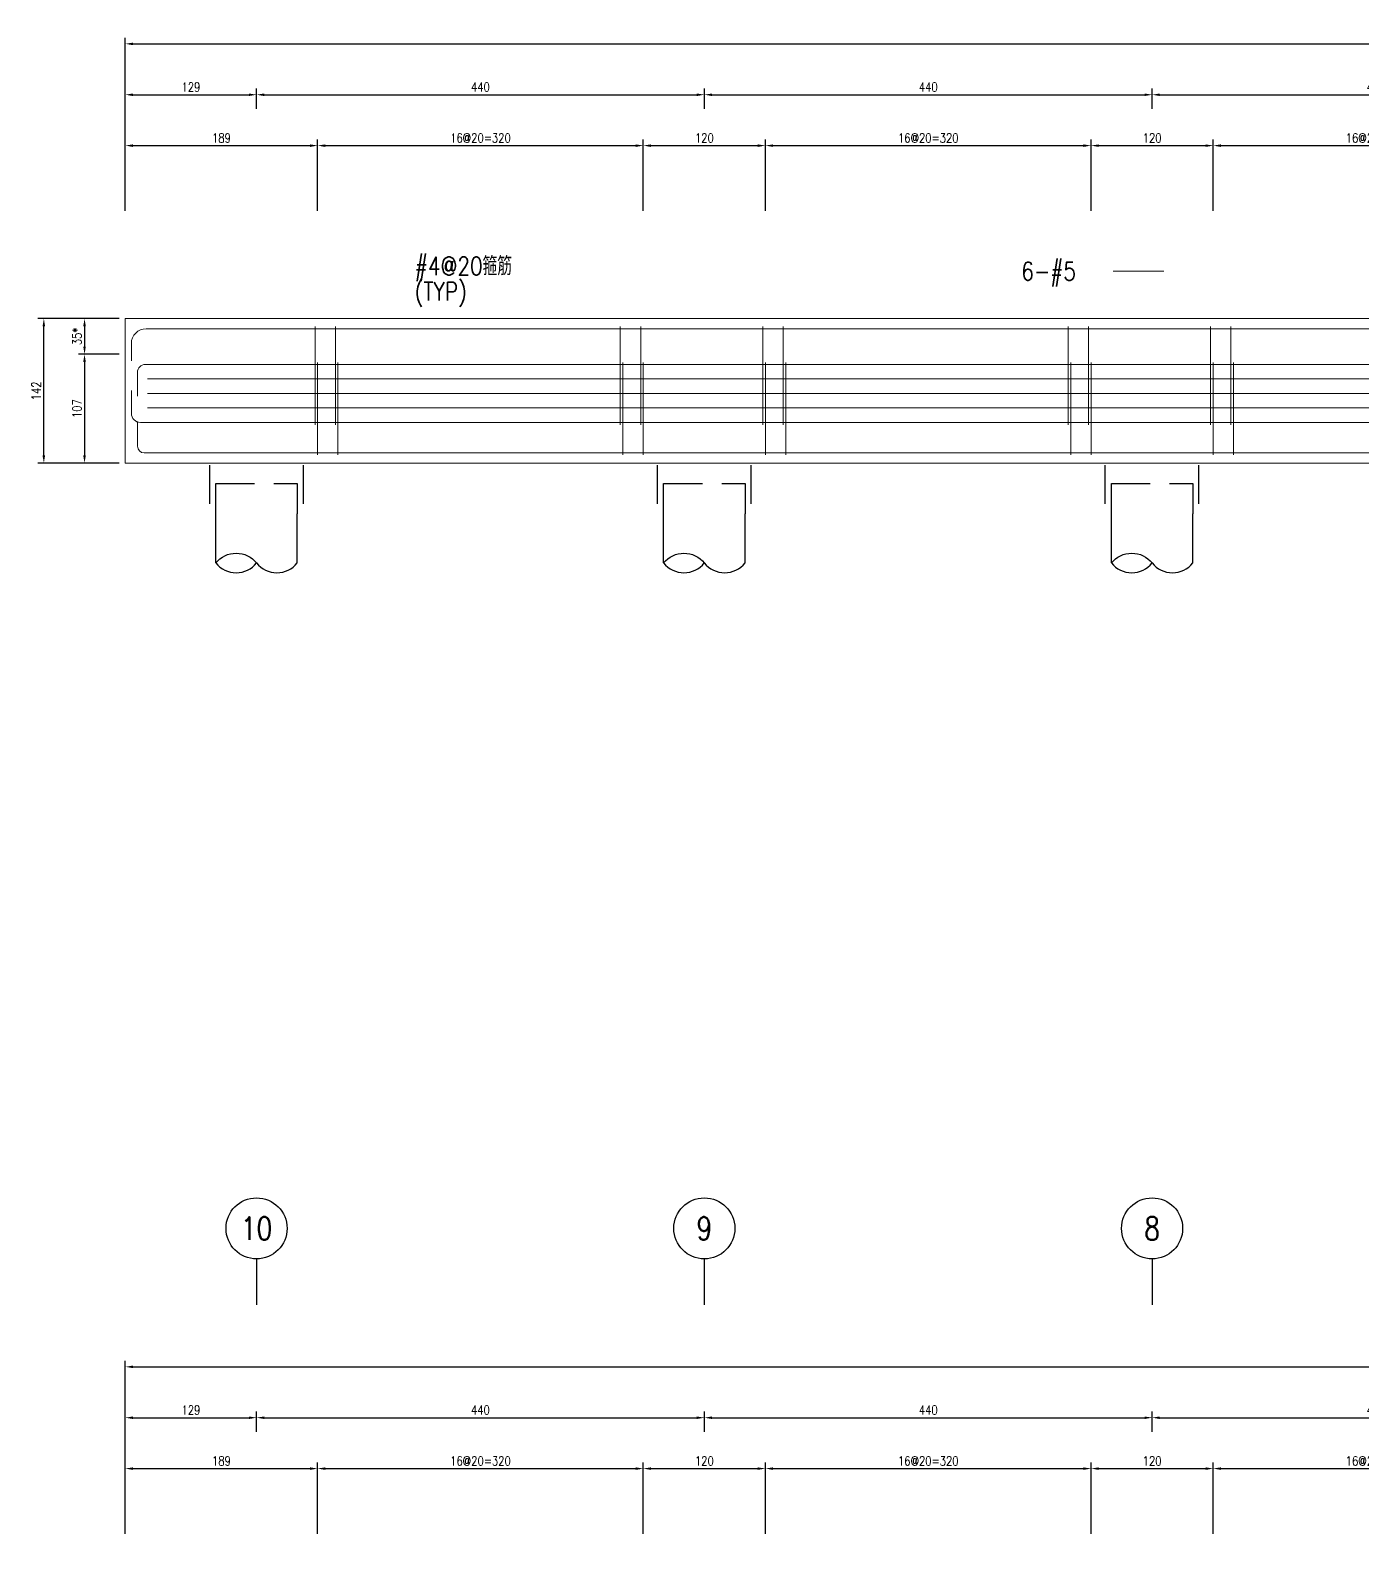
# Model space of a CAD drawing. Extents: x -4754 to 4976, y -19960 to 3841.
# Drawn here: x -359 to 951, y -14045 to -12561 of the extents above; entities that cross this region are included whole.
import ezdxf
from ezdxf.enums import TextEntityAlignment as Align

# ---------------------------------------------------------------- set-up
doc = ezdxf.new("R2010")
doc.units = 0
doc.header["$LTSCALE"] = 3
doc.linetypes.add('DASHED', pattern=[19.05, 12.7, -6.35])
doc.layers.get('0').update_dxf_attribs({"linetype": 'CONTINUOUS'})
doc.layers.add('HB_0', color=7, linetype='CONTINUOUS', transparency=0.5)
for name, color, linetype in [('HB_DIM', 1, 'CONTINUOUS'), ('HB_TXT_CTEXT', 2, 'CONTINUOUS'), ('鋼筋', 3, 'CONTINUOUS')]:
    doc.layers.add(name, color=color, linetype=linetype)
doc.styles.get("Standard").update_dxf_attribs({"font": 'ROMANS.shx', "width": 0.8, "bigfont": 'chineset.shx'})
doc.dimstyles.new('30', dxfattribs={"dimscale": 3, "dimtxt": 3, "dimasz": 2.5, "dimexe": 2, "dimexo": 2, "dimgap": 1, "dimtad": 1, "dimdsep": 46, "dimtxsty": 'Standard', "dimcen": 0, "dimclrd": 256, "dimclre": 256, "dimclrt": 2, "dimadec": 0, "dimazin": 0, "dimtfac": 1, "dimtix": 1, "dimtmove": 2, "dimatfit": 3, "dimfxl": 1, "dimtolj": 1, "dimtzin": 0, "dimarcsym": 0})

# ---------------------------------------------------------------- blocks, each defined once
blk = doc.blocks.new('pile_vertical')
at = {"color": 252, "linetype": 'DASHED'}
for p, q in [((-46, -40), (-46, 0)), ((46, -40), (46, 0))]:
    blk.add_line(p, q, dxfattribs=at)
at = {"linetype": 'Continuous'}
for p, q in [((-40, -98.1), (-40, -50)), ((40, -98.1), (40, -50))]:
    blk.add_line(p, q, dxfattribs=at)
at = {"color": 252, "linetype": 'DASHED'}
blk.add_lwpolyline([(-40, -50), (-40, -20), (40, -20), (40, -50)], dxfattribs=at)
at = {"linetype": 'Continuous'}
for points in [[(-40, -98.1, -0.48), (0, -98.1, 0.48), (40, -98.1, 0.48)], [(-40, -98.1, 0.48), (0, -98.1, 0.48)]]:
    blk.add_lwpolyline(points, format="xyb", dxfattribs=at)
blk = doc.blocks.new('*D317')
at = {"layer": 'HB_DIM', "linetype": 'Continuous', "lineweight": -2}
for p, q in [((-271.4, -12844.8), (-311.4, -12844.8)), ((-305.4, -12852.3), (-305.4, -12872.3)), ((-271.4, -12879.8), (-311.4, -12879.8))]:
    blk.add_line(p, q, dxfattribs=at)
at = {"layer": 'HB_DIM'}
for points in [[(-304.2, -12852.3), (-306.7, -12852.3), (-305.4, -12844.8)], [(-306.7, -12872.3), (-304.2, -12872.3), (-305.4, -12879.8)]]:
    blk.add_solid(points, dxfattribs=at)
at = {"layer": 'HB_DIM', "color": 2, "linetype": 'Continuous', "insert": (-312.9, -12862.3), "char_height": 9, "attachment_point": 5, "rotation": 90}
blk.add_mtext('\\A1;35*', dxfattribs=at)
blk = doc.blocks.new('*D318')
at = {"layer": 'HB_DIM', "linetype": 'Continuous', "lineweight": -2}
for p, q in [((-271.4, -12879.8), (-311.4, -12879.8)), ((-305.4, -12887.3), (-305.4, -12979.3)), ((-271.4, -12986.8), (-311.4, -12986.8))]:
    blk.add_line(p, q, dxfattribs=at)
at = {"layer": 'HB_DIM'}
for points in [[(-304.2, -12887.3), (-306.7, -12887.3), (-305.4, -12879.8)], [(-306.7, -12979.3), (-304.2, -12979.3), (-305.4, -12986.8)]]:
    blk.add_solid(points, dxfattribs=at)
at = {"layer": 'HB_DIM', "color": 2, "linetype": 'Continuous', "insert": (-312.9, -12933.3), "char_height": 9, "attachment_point": 5, "rotation": 90}
blk.add_mtext('\\A1;107', dxfattribs=at)
blk = doc.blocks.new('*D319')
at = {"layer": 'HB_DIM', "linetype": 'Continuous', "lineweight": -2}
for p, q in [((-265.4, -12738.8), (-265.4, -12668.8)), ((-257.9, -12674.8), (-83.9, -12674.8)), ((-76.4, -12738.8), (-76.4, -12668.8))]:
    blk.add_line(p, q, dxfattribs=at)
at = {"layer": 'HB_DIM'}
for points in [[(-257.9, -12673.6), (-257.9, -12676.1), (-265.4, -12674.8)], [(-83.9, -12676.1), (-83.9, -12673.6), (-76.4, -12674.8)]]:
    blk.add_solid(points, dxfattribs=at)
at = {"layer": 'HB_DIM', "color": 2, "linetype": 'Continuous', "insert": (-170.9, -12667.3), "char_height": 9, "attachment_point": 5, "rotation": 0}
blk.add_mtext('\\A1;189', dxfattribs=at)
blk = doc.blocks.new('*D320')
at = {"layer": 'HB_DIM', "linetype": 'Continuous', "lineweight": -2}
for p, q in [((-76.4, -12738.8), (-76.4, -12668.8)), ((-68.9, -12674.8), (236.1, -12674.8)), ((243.6, -12738.8), (243.6, -12668.8))]:
    blk.add_line(p, q, dxfattribs=at)
at = {"layer": 'HB_DIM'}
for points in [[(-68.9, -12673.6), (-68.9, -12676.1), (-76.4, -12674.8)], [(236.1, -12676.1), (236.1, -12673.6), (243.6, -12674.8)]]:
    blk.add_solid(points, dxfattribs=at)
at = {"layer": 'HB_DIM', "color": 2, "linetype": 'Continuous', "insert": (83.6, -12667.3), "char_height": 9, "attachment_point": 5, "rotation": 0}
blk.add_mtext('\\A1;16@20=320', dxfattribs=at)
blk = doc.blocks.new('*D321')
at = {"layer": 'HB_DIM', "linetype": 'Continuous', "lineweight": -2}
for p, q in [((243.6, -12738.8), (243.6, -12668.8)), ((251.1, -12674.8), (356.1, -12674.8)), ((363.6, -12738.8), (363.6, -12668.8))]:
    blk.add_line(p, q, dxfattribs=at)
at = {"layer": 'HB_DIM'}
for points in [[(251.1, -12673.6), (251.1, -12676.1), (243.6, -12674.8)], [(356.1, -12676.1), (356.1, -12673.6), (363.6, -12674.8)]]:
    blk.add_solid(points, dxfattribs=at)
at = {"layer": 'HB_DIM', "color": 2, "linetype": 'Continuous', "insert": (303.6, -12667.3), "char_height": 9, "attachment_point": 5, "rotation": 0}
blk.add_mtext('\\A1;120', dxfattribs=at)
blk = doc.blocks.new('*D322')
at = {"layer": 'HB_DIM', "linetype": 'Continuous', "lineweight": -2}
for p, q in [((363.6, -12738.8), (363.6, -12668.8)), ((371.1, -12674.8), (676.1, -12674.8)), ((683.6, -12738.8), (683.6, -12668.8))]:
    blk.add_line(p, q, dxfattribs=at)
at = {"layer": 'HB_DIM'}
for points in [[(371.1, -12673.6), (371.1, -12676.1), (363.6, -12674.8)], [(676.1, -12676.1), (676.1, -12673.6), (683.6, -12674.8)]]:
    blk.add_solid(points, dxfattribs=at)
at = {"layer": 'HB_DIM', "color": 2, "linetype": 'Continuous', "insert": (523.6, -12667.3), "char_height": 9, "attachment_point": 5, "rotation": 0}
blk.add_mtext('\\A1;16@20=320', dxfattribs=at)
blk = doc.blocks.new('*D323')
at = {"layer": 'HB_DIM', "linetype": 'Continuous', "lineweight": -2}
for p, q in [((683.6, -12738.8), (683.6, -12668.8)), ((691.1, -12674.8), (796.1, -12674.8)), ((803.6, -12738.8), (803.6, -12668.8))]:
    blk.add_line(p, q, dxfattribs=at)
at = {"layer": 'HB_DIM'}
for points in [[(691.1, -12673.6), (691.1, -12676.1), (683.6, -12674.8)], [(796.1, -12676.1), (796.1, -12673.6), (803.6, -12674.8)]]:
    blk.add_solid(points, dxfattribs=at)
at = {"layer": 'HB_DIM', "color": 2, "linetype": 'Continuous', "insert": (743.6, -12667.3), "char_height": 9, "attachment_point": 5, "rotation": 0}
blk.add_mtext('\\A1;120', dxfattribs=at)
blk = doc.blocks.new('*D324')
at = {"layer": 'HB_DIM', "linetype": 'Continuous', "lineweight": -2}
for p, q in [((803.6, -12738.8), (803.6, -12668.8)), ((811.1, -12674.8), (1116.1, -12674.8)), ((1123.6, -12738.8), (1123.6, -12668.8))]:
    blk.add_line(p, q, dxfattribs=at)
at = {"layer": 'HB_DIM'}
for points in [[(811.1, -12673.6), (811.1, -12676.1), (803.6, -12674.8)], [(1116.1, -12676.1), (1116.1, -12673.6), (1123.6, -12674.8)]]:
    blk.add_solid(points, dxfattribs=at)
at = {"layer": 'HB_DIM', "color": 2, "linetype": 'Continuous', "insert": (963.6, -12667.3), "char_height": 9, "attachment_point": 5, "rotation": 0}
blk.add_mtext('\\A1;16@20=320', dxfattribs=at)
blk = doc.blocks.new('*D338')
at = {"layer": 'HB_DIM', "linetype": 'Continuous', "lineweight": -2}
for p, q in [((-265.4, -12738.8), (-265.4, -12568.8)), ((-257.9, -12574.8), (3924.1, -12574.8)), ((3931.6, -12738.8), (3931.6, -12568.8))]:
    blk.add_line(p, q, dxfattribs=at)
at = {"layer": 'HB_DIM'}
for points in [[(-257.9, -12573.6), (-257.9, -12576.1), (-265.4, -12574.8)], [(3924.1, -12576.1), (3924.1, -12573.6), (3931.6, -12574.8)]]:
    blk.add_solid(points, dxfattribs=at)
at = {"layer": 'HB_DIM', "color": 2, "linetype": 'Continuous', "insert": (1833.1, -12567.3), "char_height": 9, "attachment_point": 5, "rotation": 0}
blk.add_mtext('\\A1;4197', dxfattribs=at)
blk = doc.blocks.new('*D339')
at = {"layer": 'HB_DIM', "linetype": 'Continuous', "lineweight": -2}
for p, q in [((-265.4, -12738.8), (-265.4, -12618.8)), ((-136.4, -12638.8), (-136.4, -12618.8)), ((-257.9, -12624.8), (-143.9, -12624.8))]:
    blk.add_line(p, q, dxfattribs=at)
at = {"layer": 'HB_DIM'}
for points in [[(-257.9, -12623.6), (-257.9, -12626.1), (-265.4, -12624.8)], [(-143.9, -12626.1), (-143.9, -12623.6), (-136.4, -12624.8)]]:
    blk.add_solid(points, dxfattribs=at)
at = {"layer": 'HB_DIM', "color": 2, "linetype": 'Continuous', "insert": (-200.9, -12617.3), "char_height": 9, "attachment_point": 5, "rotation": 0}
blk.add_mtext('\\A1;129', dxfattribs=at)
blk = doc.blocks.new('*D340')
at = {"layer": 'HB_DIM', "linetype": 'Continuous', "lineweight": -2}
for p, q in [((-136.4, -12638.8), (-136.4, -12618.8)), ((303.6, -12638.8), (303.6, -12618.8)), ((-128.9, -12624.8), (296.1, -12624.8))]:
    blk.add_line(p, q, dxfattribs=at)
at = {"layer": 'HB_DIM'}
for points in [[(-128.9, -12623.6), (-128.9, -12626.1), (-136.4, -12624.8)], [(296.1, -12626.1), (296.1, -12623.6), (303.6, -12624.8)]]:
    blk.add_solid(points, dxfattribs=at)
at = {"layer": 'HB_DIM', "color": 2, "linetype": 'Continuous', "insert": (83.6, -12617.3), "char_height": 9, "attachment_point": 5, "rotation": 0}
blk.add_mtext('\\A1;440', dxfattribs=at)
blk = doc.blocks.new('*D341')
at = {"layer": 'HB_DIM', "linetype": 'Continuous', "lineweight": -2}
for p, q in [((303.6, -12638.8), (303.6, -12618.8)), ((743.6, -12638.8), (743.6, -12618.8)), ((311.1, -12624.8), (736.1, -12624.8))]:
    blk.add_line(p, q, dxfattribs=at)
at = {"layer": 'HB_DIM'}
for points in [[(311.1, -12623.6), (311.1, -12626.1), (303.6, -12624.8)], [(736.1, -12626.1), (736.1, -12623.6), (743.6, -12624.8)]]:
    blk.add_solid(points, dxfattribs=at)
at = {"layer": 'HB_DIM', "color": 2, "linetype": 'Continuous', "insert": (523.6, -12617.3), "char_height": 9, "attachment_point": 5, "rotation": 0}
blk.add_mtext('\\A1;440', dxfattribs=at)
blk = doc.blocks.new('*D342')
at = {"layer": 'HB_DIM', "linetype": 'Continuous', "lineweight": -2}
for p, q in [((743.6, -12638.8), (743.6, -12618.8)), ((1183.6, -12638.8), (1183.6, -12618.8)), ((751.1, -12624.8), (1176.1, -12624.8))]:
    blk.add_line(p, q, dxfattribs=at)
at = {"layer": 'HB_DIM'}
for points in [[(751.1, -12623.6), (751.1, -12626.1), (743.6, -12624.8)], [(1176.1, -12626.1), (1176.1, -12623.6), (1183.6, -12624.8)]]:
    blk.add_solid(points, dxfattribs=at)
at = {"layer": 'HB_DIM', "color": 2, "linetype": 'Continuous', "insert": (963.6, -12617.3), "char_height": 9, "attachment_point": 5, "rotation": 0}
blk.add_mtext('\\A1;440', dxfattribs=at)
blk = doc.blocks.new('*D350')
at = {"layer": 'HB_DIM', "linetype": 'Continuous', "lineweight": -2}
for p, q in [((-281.4, -12844.8), (-351.4, -12844.8)), ((-345.4, -12979.3), (-345.4, -12852.3)), ((-281.4, -12986.8), (-351.4, -12986.8))]:
    blk.add_line(p, q, dxfattribs=at)
at = {"layer": 'HB_DIM'}
for points in [[(-344.2, -12852.3), (-346.7, -12852.3), (-345.4, -12844.8)], [(-346.7, -12979.3), (-344.2, -12979.3), (-345.4, -12986.8)]]:
    blk.add_solid(points, dxfattribs=at)
at = {"layer": 'HB_DIM', "color": 2, "linetype": 'Continuous', "insert": (-352.9, -12915.8), "char_height": 9, "attachment_point": 5, "rotation": 90}
blk.add_mtext('\\A1;142', dxfattribs=at)
blk = doc.blocks.new('line_guide')
at = {"color": 4, "linetype": 'Continuous'}
blk.add_line((0, 0), (0, -45), dxfattribs=at)
blk.add_circle((0, 30), 30, dxfattribs=at)
at = {"color": 4, "linetype": 'Continuous', "width": 0.8}
blk.add_attdef('A', text='', height=22.5, dxfattribs=at).set_placement((0, 30), align=Align.MIDDLE)
blk = doc.blocks.new('*D353')
at = {"layer": 'HB_DIM', "linetype": 'Continuous', "lineweight": -2}
for p, q in [((-265.4, -14038.8), (-265.4, -13968.8)), ((-76.4, -14038.8), (-76.4, -13968.8)), ((-257.9, -13974.8), (-83.9, -13974.8))]:
    blk.add_line(p, q, dxfattribs=at)
at = {"layer": 'HB_DIM'}
for points in [[(-257.9, -13973.6), (-257.9, -13976.1), (-265.4, -13974.8)], [(-83.9, -13976.1), (-83.9, -13973.6), (-76.4, -13974.8)]]:
    blk.add_solid(points, dxfattribs=at)
at = {"layer": 'HB_DIM', "color": 2, "linetype": 'Continuous', "insert": (-170.9, -13967.3), "char_height": 9, "attachment_point": 5, "rotation": 0}
blk.add_mtext('\\A1;189', dxfattribs=at)
blk = doc.blocks.new('*D354')
at = {"layer": 'HB_DIM', "linetype": 'Continuous', "lineweight": -2}
for p, q in [((-76.4, -14038.8), (-76.4, -13968.8)), ((243.6, -14038.8), (243.6, -13968.8)), ((-68.9, -13974.8), (236.1, -13974.8))]:
    blk.add_line(p, q, dxfattribs=at)
at = {"layer": 'HB_DIM'}
for points in [[(-68.9, -13973.6), (-68.9, -13976.1), (-76.4, -13974.8)], [(236.1, -13976.1), (236.1, -13973.6), (243.6, -13974.8)]]:
    blk.add_solid(points, dxfattribs=at)
at = {"layer": 'HB_DIM', "color": 2, "linetype": 'Continuous', "insert": (83.6, -13967.3), "char_height": 9, "attachment_point": 5, "rotation": 0}
blk.add_mtext('\\A1;16@20=320', dxfattribs=at)
blk = doc.blocks.new('*D355')
at = {"layer": 'HB_DIM', "linetype": 'Continuous', "lineweight": -2}
for p, q in [((243.6, -14038.8), (243.6, -13968.8)), ((363.6, -14038.8), (363.6, -13968.8)), ((251.1, -13974.8), (356.1, -13974.8))]:
    blk.add_line(p, q, dxfattribs=at)
at = {"layer": 'HB_DIM'}
for points in [[(251.1, -13973.6), (251.1, -13976.1), (243.6, -13974.8)], [(356.1, -13976.1), (356.1, -13973.6), (363.6, -13974.8)]]:
    blk.add_solid(points, dxfattribs=at)
at = {"layer": 'HB_DIM', "color": 2, "linetype": 'Continuous', "insert": (303.6, -13967.3), "char_height": 9, "attachment_point": 5, "rotation": 0}
blk.add_mtext('\\A1;120', dxfattribs=at)
blk = doc.blocks.new('*D356')
at = {"layer": 'HB_DIM', "linetype": 'Continuous', "lineweight": -2}
for p, q in [((363.6, -14038.8), (363.6, -13968.8)), ((683.6, -14038.8), (683.6, -13968.8)), ((371.1, -13974.8), (676.1, -13974.8))]:
    blk.add_line(p, q, dxfattribs=at)
at = {"layer": 'HB_DIM'}
for points in [[(371.1, -13973.6), (371.1, -13976.1), (363.6, -13974.8)], [(676.1, -13976.1), (676.1, -13973.6), (683.6, -13974.8)]]:
    blk.add_solid(points, dxfattribs=at)
at = {"layer": 'HB_DIM', "color": 2, "linetype": 'Continuous', "insert": (523.6, -13967.3), "char_height": 9, "attachment_point": 5, "rotation": 0}
blk.add_mtext('\\A1;16@20=320', dxfattribs=at)
blk = doc.blocks.new('*D357')
at = {"layer": 'HB_DIM', "linetype": 'Continuous', "lineweight": -2}
for p, q in [((683.6, -14038.8), (683.6, -13968.8)), ((803.6, -14038.8), (803.6, -13968.8)), ((691.1, -13974.8), (796.1, -13974.8))]:
    blk.add_line(p, q, dxfattribs=at)
at = {"layer": 'HB_DIM'}
for points in [[(691.1, -13973.6), (691.1, -13976.1), (683.6, -13974.8)], [(796.1, -13976.1), (796.1, -13973.6), (803.6, -13974.8)]]:
    blk.add_solid(points, dxfattribs=at)
at = {"layer": 'HB_DIM', "color": 2, "linetype": 'Continuous', "insert": (743.6, -13967.3), "char_height": 9, "attachment_point": 5, "rotation": 0}
blk.add_mtext('\\A1;120', dxfattribs=at)
blk = doc.blocks.new('*D358')
at = {"layer": 'HB_DIM', "linetype": 'Continuous', "lineweight": -2}
for p, q in [((803.6, -14038.8), (803.6, -13968.8)), ((1123.6, -14038.8), (1123.6, -13968.8)), ((811.1, -13974.8), (1116.1, -13974.8))]:
    blk.add_line(p, q, dxfattribs=at)
at = {"layer": 'HB_DIM'}
for points in [[(811.1, -13973.6), (811.1, -13976.1), (803.6, -13974.8)], [(1116.1, -13976.1), (1116.1, -13973.6), (1123.6, -13974.8)]]:
    blk.add_solid(points, dxfattribs=at)
at = {"layer": 'HB_DIM', "color": 2, "linetype": 'Continuous', "insert": (963.6, -13967.3), "char_height": 9, "attachment_point": 5, "rotation": 0}
blk.add_mtext('\\A1;16@20=320', dxfattribs=at)
blk = doc.blocks.new('*D372')
at = {"layer": 'HB_DIM', "linetype": 'Continuous', "lineweight": -2}
for p, q in [((-265.4, -14038.8), (-265.4, -13868.8)), ((3931.6, -14038.8), (3931.6, -13868.8)), ((-257.9, -13874.8), (3924.1, -13874.8))]:
    blk.add_line(p, q, dxfattribs=at)
at = {"layer": 'HB_DIM'}
for points in [[(-257.9, -13873.6), (-257.9, -13876.1), (-265.4, -13874.8)], [(3924.1, -13876.1), (3924.1, -13873.6), (3931.6, -13874.8)]]:
    blk.add_solid(points, dxfattribs=at)
at = {"layer": 'HB_DIM', "color": 2, "linetype": 'Continuous', "insert": (1833.1, -13867.3), "char_height": 9, "attachment_point": 5, "rotation": 0}
blk.add_mtext('\\A1;4197', dxfattribs=at)
blk = doc.blocks.new('*D373')
at = {"layer": 'HB_DIM', "linetype": 'Continuous', "lineweight": -2}
for p, q in [((-265.4, -14038.8), (-265.4, -13918.8)), ((-257.9, -13924.8), (-143.9, -13924.8)), ((-136.4, -13938.8), (-136.4, -13918.8))]:
    blk.add_line(p, q, dxfattribs=at)
at = {"layer": 'HB_DIM'}
for points in [[(-257.9, -13923.6), (-257.9, -13926.1), (-265.4, -13924.8)], [(-143.9, -13926.1), (-143.9, -13923.6), (-136.4, -13924.8)]]:
    blk.add_solid(points, dxfattribs=at)
at = {"layer": 'HB_DIM', "color": 2, "linetype": 'Continuous', "insert": (-200.9, -13917.3), "char_height": 9, "attachment_point": 5, "rotation": 0}
blk.add_mtext('\\A1;129', dxfattribs=at)
blk = doc.blocks.new('*D374')
at = {"layer": 'HB_DIM', "linetype": 'Continuous', "lineweight": -2}
for p, q in [((-136.4, -13938.8), (-136.4, -13918.8)), ((-128.9, -13924.8), (296.1, -13924.8)), ((303.6, -13938.8), (303.6, -13918.8))]:
    blk.add_line(p, q, dxfattribs=at)
at = {"layer": 'HB_DIM'}
for points in [[(-128.9, -13923.6), (-128.9, -13926.1), (-136.4, -13924.8)], [(296.1, -13926.1), (296.1, -13923.6), (303.6, -13924.8)]]:
    blk.add_solid(points, dxfattribs=at)
at = {"layer": 'HB_DIM', "color": 2, "linetype": 'Continuous', "insert": (83.6, -13917.3), "char_height": 9, "attachment_point": 5, "rotation": 0}
blk.add_mtext('\\A1;440', dxfattribs=at)
blk = doc.blocks.new('*D375')
at = {"layer": 'HB_DIM', "linetype": 'Continuous', "lineweight": -2}
for p, q in [((303.6, -13938.8), (303.6, -13918.8)), ((311.1, -13924.8), (736.1, -13924.8)), ((743.6, -13938.8), (743.6, -13918.8))]:
    blk.add_line(p, q, dxfattribs=at)
at = {"layer": 'HB_DIM'}
for points in [[(311.1, -13923.6), (311.1, -13926.1), (303.6, -13924.8)], [(736.1, -13926.1), (736.1, -13923.6), (743.6, -13924.8)]]:
    blk.add_solid(points, dxfattribs=at)
at = {"layer": 'HB_DIM', "color": 2, "linetype": 'Continuous', "insert": (523.6, -13917.3), "char_height": 9, "attachment_point": 5, "rotation": 0}
blk.add_mtext('\\A1;440', dxfattribs=at)
blk = doc.blocks.new('*D376')
at = {"layer": 'HB_DIM', "linetype": 'Continuous', "lineweight": -2}
for p, q in [((743.6, -13938.8), (743.6, -13918.8)), ((751.1, -13924.8), (1176.1, -13924.8)), ((1183.6, -13938.8), (1183.6, -13918.8))]:
    blk.add_line(p, q, dxfattribs=at)
at = {"layer": 'HB_DIM'}
for points in [[(751.1, -13923.6), (751.1, -13926.1), (743.6, -13924.8)], [(1176.1, -13926.1), (1176.1, -13923.6), (1183.6, -13924.8)]]:
    blk.add_solid(points, dxfattribs=at)
at = {"layer": 'HB_DIM', "color": 2, "linetype": 'Continuous', "insert": (963.6, -13917.3), "char_height": 9, "attachment_point": 5, "rotation": 0}
blk.add_mtext('\\A1;440', dxfattribs=at)

msp = doc.modelspace()

# ---------------------------------------------------------------- linework, layer by layer
at = {"layer": 'HB_0', "lineweight": 5}
msp.add_lwpolyline([(-265.427, -12986.802), (-265.427, -12844.802), (3931.573, -12844.802), (3931.573, -12986.802), (-265.427, -12986.802)], dxfattribs=at)
at = {"layer": 'HB_DIM', "color": 1, "linetype": 'Continuous'}
for points in [[(-58.967, -12853.148, 0, 1.25, 0), (-48.967, -12843.148, 0, 0, 0), (1.033, -12793.148, 0, 0, 0), (19.033, -12793.148, 0, 0, 0)], [(-56.427, -12888.648, 0, 1.25, 0), (-48.734, -12875.863, 0, 0, 0), (1.033, -12793.148, 0, 0, 0), (19.033, -12793.148, 0, 0, 0)], [(587.173, -12918.302, 0, 1.25, 0), (587.173, -12903.302, 0, 0, 0), (587.173, -12798.302, 0, 0, 0), (605.173, -12798.302, 0, 0, 0)], [(587.173, -12932.552, 0, 1.25, 0), (587.173, -12917.552, 0, 0, 0), (587.173, -12798.302, 0, 0, 0), (605.173, -12798.302, 0, 0, 0)], [(587.173, -12904.052, 0, 1.25, 0), (587.173, -12889.052, 0, 0, 0), (587.173, -12798.302, 0, 0, 0), (605.173, -12798.302, 0, 0, 0)]]:
    msp.add_lwpolyline(points, format="xyseb", dxfattribs=at)
at = {"layer": 'HB_TXT_CTEXT', "lineweight": 5}
msp.add_line((705.173, -12798.302, 50), (755.173, -12798.302, 50), dxfattribs=at)
at = {"layer": '鋼筋', "lineweight": 5}
for p, q in [((-244.937, -12854.802, -38), (3911.083, -12854.802, -38)), ((-244.937, -12854.802, -27.143), (3911.083, -12854.802, -27.143)), ((-244.937, -12854.802, -16.286), (3911.083, -12854.802, -16.286)), ((-244.937, -12854.802, -5.429), (3911.083, -12854.802, -5.429)), ((-244.937, -12854.802, 5.429), (3911.083, -12854.802, 5.429)), ((-244.937, -12854.802, 16.286), (3911.083, -12854.802, 16.286)), ((-244.937, -12854.802, 27.143), (3911.083, -12854.802, 27.143)), ((-244.937, -12854.802, 38), (3911.083, -12854.802, 38)), ((-78.967, -12863.352, 33.895), (-78.967, -12855.732, 33.895)), ((-78.967, -12855.732, 40.245), (-78.967, -12945.872, 40.245)), ((-78.967, -12945.872, -40.245), (-78.967, -12855.732, -40.245)), ((-78.967, -12855.732, -33.895), (-78.967, -12863.352, -33.895)), ((-58.967, -12863.352, 33.895), (-58.967, -12855.732, 33.895)), ((-58.967, -12855.732, 40.245), (-58.967, -12945.872, 40.245)), ((-58.967, -12945.872, -40.245), (-58.967, -12855.732, -40.245)), ((-58.967, -12855.732, -33.895), (-58.967, -12863.352, -33.895)), ((221.033, -12863.352, 33.895), (221.033, -12855.732, 33.895)), ((221.033, -12855.732, 40.245), (221.033, -12945.872, 40.245)), ((221.033, -12945.872, -40.245), (221.033, -12855.732, -40.245)), ((221.033, -12855.732, -33.895), (221.033, -12863.352, -33.895)), ((241.033, -12863.352, 33.895), (241.033, -12855.732, 33.895)), ((241.033, -12855.732, 40.245), (241.033, -12945.872, 40.245)), ((241.033, -12945.872, -40.245), (241.033, -12855.732, -40.245)), ((241.033, -12855.732, -33.895), (241.033, -12863.352, -33.895)), ((361.033, -12863.352, 33.895), (361.033, -12855.732, 33.895)), ((361.033, -12855.732, 40.245), (361.033, -12945.872, 40.245)), ((361.033, -12945.872, -40.245), (361.033, -12855.732, -40.245)), ((361.033, -12855.732, -33.895), (361.033, -12863.352, -33.895)), ((381.033, -12863.352, 33.895), (381.033, -12855.732, 33.895)), ((381.033, -12855.732, 40.245), (381.033, -12945.872, 40.245)), ((381.033, -12945.872, -40.245), (381.033, -12855.732, -40.245)), ((381.033, -12855.732, -33.895), (381.033, -12863.352, -33.895)), ((661.033, -12863.352, 33.895), (661.033, -12855.732, 33.895)), ((661.033, -12855.732, 40.245), (661.033, -12945.872, 40.245)), ((661.033, -12945.872, -40.245), (661.033, -12855.732, -40.245)), ((661.033, -12855.732, -33.895), (661.033, -12863.352, -33.895)), ((681.033, -12863.352, 33.895), (681.033, -12855.732, 33.895)), ((681.033, -12855.732, 40.245), (681.033, -12945.872, 40.245)), ((681.033, -12945.872, -40.245), (681.033, -12855.732, -40.245)), ((681.033, -12855.732, -33.895), (681.033, -12863.352, -33.895)), ((801.033, -12863.352, 33.895), (801.033, -12855.732, 33.895)), ((801.033, -12855.732, 40.245), (801.033, -12945.872, 40.245)), ((801.033, -12945.872, -40.245), (801.033, -12855.732, -40.245)), ((801.033, -12855.732, -33.895), (801.033, -12863.352, -33.895)), ((821.033, -12863.352, 33.895), (821.033, -12855.732, 33.895)), ((821.033, -12855.732, 40.245), (821.033, -12945.872, 40.245)), ((821.033, -12945.872, -40.245), (821.033, -12855.732, -40.245)), ((821.033, -12855.732, -33.895), (821.033, -12863.352, -33.895)), ((-259.427, -12886.412, -38), (-259.427, -12869.292, -38)), ((-259.427, -12886.412, -27.143), (-259.427, -12869.292, -27.143)), ((-259.427, -12886.412, -16.286), (-259.427, -12869.292, -16.286)), ((-259.427, -12886.412, -5.429), (-259.427, -12869.292, -5.429)), ((-259.427, -12886.412, 5.429), (-259.427, -12869.292, 5.429)), ((-259.427, -12886.412, 16.286), (-259.427, -12869.292, 16.286)), ((-259.427, -12886.412, 27.143), (-259.427, -12869.292, 27.143)), ((-259.427, -12886.412, 38), (-259.427, -12869.292, 38)), ((-245.657, -12889.802, -50), (3911.803, -12889.802, -50)), ((-245.657, -12889.802, -35.714), (3911.803, -12889.802, -35.714)), ((-245.657, -12889.802, -21.429), (3911.803, -12889.802, -21.429)), ((-245.657, -12889.802, -7.143), (3911.803, -12889.802, -7.143)), ((-245.657, -12889.802, 7.143), (3911.803, -12889.802, 7.143)), ((-245.657, -12889.802, 21.429), (3911.803, -12889.802, 21.429)), ((-245.657, -12889.802, 35.714), (3911.803, -12889.802, 35.714)), ((-245.657, -12889.802, 50), (3911.803, -12889.802, 50)), ((-253.427, -12920.912, -50), (-253.427, -12897.572, -50)), ((-253.427, -12920.912, -35.714), (-253.427, -12897.572, -35.714)), ((-253.427, -12920.912, -21.429), (-253.427, -12897.572, -21.429)), ((-253.427, -12920.912, -7.143), (-253.427, -12897.572, -7.143)), ((-253.427, -12920.912, 7.143), (-253.427, -12897.572, 7.143)), ((-253.427, -12920.912, 21.429), (-253.427, -12897.572, 21.429)), ((-253.427, -12920.912, 35.714), (-253.427, -12897.572, 35.714)), ((-253.427, -12920.912, 50), (-253.427, -12897.572, 50)), ((-243.427, -12904.052, -50), (3909.573, -12904.052, -50)), ((-243.427, -12904.052, 50), (3909.573, -12904.052, 50)), ((-76.427, -12898.852, 45.395), (-76.427, -12891.232, 45.395)), ((-76.427, -12891.232, 51.745), (-76.427, -12975.372, 51.745)), ((-76.427, -12975.372, -51.745), (-76.427, -12891.232, -51.745)), ((-76.427, -12891.232, -45.395), (-76.427, -12898.852, -45.395)), ((-56.427, -12898.852, 45.395), (-56.427, -12891.232, 45.395)), ((-56.427, -12891.232, 51.745), (-56.427, -12975.372, 51.745)), ((-56.427, -12975.372, -51.745), (-56.427, -12891.232, -51.745)), ((-56.427, -12891.232, -45.395), (-56.427, -12898.852, -45.395)), ((223.573, -12898.852, 45.395), (223.573, -12891.232, 45.395)), ((223.573, -12891.232, 51.745), (223.573, -12975.372, 51.745)), ((223.573, -12975.372, -51.745), (223.573, -12891.232, -51.745)), ((223.573, -12891.232, -45.395), (223.573, -12898.852, -45.395)), ((243.573, -12898.852, 45.395), (243.573, -12891.232, 45.395)), ((243.573, -12891.232, 51.745), (243.573, -12975.372, 51.745)), ((243.573, -12975.372, -51.745), (243.573, -12891.232, -51.745)), ((243.573, -12891.232, -45.395), (243.573, -12898.852, -45.395)), ((363.573, -12898.852, 45.395), (363.573, -12891.232, 45.395)), ((363.573, -12891.232, 51.745), (363.573, -12975.372, 51.745)), ((363.573, -12975.372, -51.745), (363.573, -12891.232, -51.745)), ((363.573, -12891.232, -45.395), (363.573, -12898.852, -45.395)), ((383.573, -12898.852, 45.395), (383.573, -12891.232, 45.395)), ((383.573, -12891.232, 51.745), (383.573, -12975.372, 51.745)), ((383.573, -12975.372, -51.745), (383.573, -12891.232, -51.745)), ((383.573, -12891.232, -45.395), (383.573, -12898.852, -45.395)), ((663.573, -12898.852, 45.395), (663.573, -12891.232, 45.395)), ((663.573, -12891.232, 51.745), (663.573, -12975.372, 51.745)), ((663.573, -12975.372, -51.745), (663.573, -12891.232, -51.745)), ((663.573, -12891.232, -45.395), (663.573, -12898.852, -45.395)), ((683.573, -12898.852, 45.395), (683.573, -12891.232, 45.395)), ((683.573, -12891.232, 51.745), (683.573, -12975.372, 51.745)), ((683.573, -12975.372, -51.745), (683.573, -12891.232, -51.745)), ((683.573, -12891.232, -45.395), (683.573, -12898.852, -45.395)), ((803.573, -12898.852, 45.395), (803.573, -12891.232, 45.395)), ((803.573, -12891.232, 51.745), (803.573, -12975.372, 51.745)), ((803.573, -12975.372, -51.745), (803.573, -12891.232, -51.745)), ((803.573, -12891.232, -45.395), (803.573, -12898.852, -45.395)), ((823.573, -12898.852, 45.395), (823.573, -12891.232, 45.395)), ((823.573, -12891.232, 51.745), (823.573, -12975.372, 51.745)), ((823.573, -12975.372, -51.745), (823.573, -12891.232, -51.745)), ((823.573, -12891.232, -45.395), (823.573, -12898.852, -45.395)), ((-259.427, -12915.532, -50), (-259.427, -12937.912, -50)), ((-259.427, -12915.532, -35.714), (-259.427, -12937.912, -35.714)), ((-259.427, -12915.532, -21.429), (-259.427, -12937.912, -21.429)), ((-259.427, -12915.532, -7.143), (-259.427, -12937.912, -7.143)), ((-259.427, -12915.532, 7.143), (-259.427, -12937.912, 7.143)), ((-259.427, -12915.532, 21.429), (-259.427, -12937.912, 21.429)), ((-259.427, -12915.532, 35.714), (-259.427, -12937.912, 35.714)), ((-259.427, -12915.532, 50), (-259.427, -12937.912, 50)), ((-243.427, -12918.302, -50), (3909.573, -12918.302, -50)), ((-243.427, -12918.302, 50), (3909.573, -12918.302, 50)), ((-243.427, -12932.552, -50), (3909.573, -12932.552, -50)), ((-243.427, -12932.552, 50), (3909.573, -12932.552, 50)), ((-253.427, -12945.847, -50), (-253.427, -12970.117, -50)), ((-253.427, -12945.847, -35.714), (-253.427, -12970.117, -35.714)), ((-253.427, -12945.847, -21.429), (-253.427, -12970.117, -21.429)), ((-253.427, -12945.847, -7.143), (-253.427, -12970.117, -7.143)), ((-253.427, -12945.847, 7.143), (-253.427, -12970.117, 7.143)), ((-253.427, -12945.847, 21.429), (-253.427, -12970.117, 21.429)), ((-253.427, -12945.847, 35.714), (-253.427, -12970.117, 35.714)), ((-253.427, -12945.847, 50), (-253.427, -12970.117, 50)), ((-250.537, -12946.802, -50), (3916.683, -12946.802, -50)), ((-250.537, -12946.802, -35.714), (3916.683, -12946.802, -35.714)), ((-250.537, -12946.802, -21.429), (3916.683, -12946.802, -21.429)), ((-250.537, -12946.802, -7.143), (3916.683, -12946.802, -7.143)), ((-250.537, -12946.802, 7.143), (3916.683, -12946.802, 7.143)), ((-250.537, -12946.802, 21.429), (3916.683, -12946.802, 21.429)), ((-250.537, -12946.802, 35.714), (3916.683, -12946.802, 35.714)), ((-250.537, -12946.802, 50), (3916.683, -12946.802, 50)), ((-78.967, -12949.047, 37.07), (-78.967, -12949.047, -37.07)), ((-58.967, -12949.047, 37.07), (-58.967, -12949.047, -37.07)), ((221.033, -12949.047, 37.07), (221.033, -12949.047, -37.07)), ((241.033, -12949.047, 37.07), (241.033, -12949.047, -37.07)), ((361.033, -12949.047, 37.07), (361.033, -12949.047, -37.07)), ((381.033, -12949.047, 37.07), (381.033, -12949.047, -37.07)), ((661.033, -12949.047, 37.07), (661.033, -12949.047, -37.07)), ((681.033, -12949.047, 37.07), (681.033, -12949.047, -37.07)), ((801.033, -12949.047, 37.07), (801.033, -12949.047, -37.07)), ((821.033, -12949.047, 37.07), (821.033, -12949.047, -37.07)), ((-246.742, -12976.802, -50), (3912.888, -12976.802, -50)), ((-246.742, -12976.802, -35.714), (3912.888, -12976.802, -35.714)), ((-246.742, -12976.802, -21.429), (3912.888, -12976.802, -21.429)), ((-246.742, -12976.802, -7.143), (3912.888, -12976.802, -7.143)), ((-246.742, -12976.802, 7.143), (3912.888, -12976.802, 7.143)), ((-246.742, -12976.802, 21.429), (3912.888, -12976.802, 21.429)), ((-246.742, -12976.802, 35.714), (3912.888, -12976.802, 35.714)), ((-246.742, -12976.802, 50), (3912.888, -12976.802, 50)), ((-76.427, -12978.547, 48.57), (-76.427, -12978.547, -48.57)), ((-56.427, -12978.547, 48.57), (-56.427, -12978.547, -48.57)), ((223.573, -12978.547, 48.57), (223.573, -12978.547, -48.57)), ((243.573, -12978.547, 48.57), (243.573, -12978.547, -48.57)), ((363.573, -12978.547, 48.57), (363.573, -12978.547, -48.57)), ((383.573, -12978.547, 48.57), (383.573, -12978.547, -48.57)), ((663.573, -12978.547, 48.57), (663.573, -12978.547, -48.57)), ((683.573, -12978.547, 48.57), (683.573, -12978.547, -48.57)), ((803.573, -12978.547, 48.57), (803.573, -12978.547, -48.57)), ((823.573, -12978.547, 48.57), (823.573, -12978.547, -48.57))]:
    msp.add_line(p, q, dxfattribs=at)
at = {"layer": '鋼筋', "lineweight": 5, "extrusion": (0, 0, -1)}
for centre, radius in [((244.937, -12869.292, 38), 14.49), ((244.937, -12869.292, 27.143), 14.49), ((244.937, -12869.292, 16.286), 14.49), ((244.937, -12869.292, 5.429), 14.49), ((244.937, -12869.292, -5.429), 14.49), ((244.937, -12869.292, -16.286), 14.49), ((244.937, -12869.292, -27.143), 14.49), ((244.937, -12869.292, -38), 14.49), ((245.657, -12897.572, 50), 7.77), ((245.657, -12897.572, 35.714), 7.77), ((245.657, -12897.572, 21.429), 7.77), ((245.657, -12897.572, 7.143), 7.77), ((245.657, -12897.572, -7.143), 7.77), ((245.657, -12897.572, -21.429), 7.77), ((245.657, -12897.572, -35.714), 7.77), ((245.657, -12897.572, -50), 7.77)]:
    msp.add_arc(centre, radius, 0, 90, dxfattribs=at)
at = {"layer": '鋼筋', "lineweight": 5, "extrusion": (1, -2.44929e-16, 0)}
for centre, start, end in [((-12855.732, 37.07, -78.967), 270, 90), ((-12855.732, -37.07, -78.967), 270, 90), ((-12855.732, 37.07, -58.967), 270, 90), ((-12855.732, -37.07, -58.967), 270, 90), ((-12855.732, 37.07, 221.033), 270, 90), ((-12855.732, -37.07, 221.033), 270, 90), ((-12855.732, 37.07, 241.033), 270, 90), ((-12855.732, -37.07, 241.033), 270, 90), ((-12855.732, 37.07, 361.033), 270, 90), ((-12855.732, -37.07, 361.033), 270, 90), ((-12855.732, 37.07, 381.033), 270, 90), ((-12855.732, -37.07, 381.033), 270, 90), ((-12855.732, 37.07, 661.033), 270, 90), ((-12855.732, -37.07, 661.033), 270, 90), ((-12855.732, 37.07, 681.033), 270, 90), ((-12855.732, -37.07, 681.033), 270, 90), ((-12855.732, 37.07, 801.033), 270, 90), ((-12855.732, -37.07, 801.033), 270, 90), ((-12855.732, 37.07, 821.033), 270, 90), ((-12855.732, -37.07, 821.033), 270, 90), ((-12891.232, 48.57, -76.427), 270, 90), ((-12891.232, -48.57, -76.427), 270, 90), ((-12891.232, 48.57, -56.427), 270, 90), ((-12891.232, -48.57, -56.427), 270, 90), ((-12891.232, 48.57, 223.573), 270, 90), ((-12891.232, -48.57, 223.573), 270, 90), ((-12891.232, 48.57, 243.573), 270, 90), ((-12891.232, -48.57, 243.573), 270, 90), ((-12891.232, 48.57, 363.573), 270, 90), ((-12891.232, -48.57, 363.573), 270, 90), ((-12891.232, 48.57, 383.573), 270, 90), ((-12891.232, -48.57, 383.573), 270, 90), ((-12891.232, 48.57, 663.573), 270, 90), ((-12891.232, -48.57, 663.573), 270, 90), ((-12891.232, 48.57, 683.573), 270, 90), ((-12891.232, -48.57, 683.573), 270, 90), ((-12891.232, 48.57, 803.573), 270, 90), ((-12891.232, -48.57, 803.573), 270, 90), ((-12891.232, 48.57, 823.573), 270, 90), ((-12891.232, -48.57, 823.573), 270, 90), ((-12945.872, 37.07, -78.967), 90, 180), ((-12945.872, -37.07, -78.967), 180, 270), ((-12945.872, 37.07, -58.967), 90, 180), ((-12945.872, -37.07, -58.967), 180, 270), ((-12945.872, 37.07, 221.033), 90, 180), ((-12945.872, -37.07, 221.033), 180, 270), ((-12945.872, 37.07, 241.033), 90, 180), ((-12945.872, -37.07, 241.033), 180, 270), ((-12945.872, 37.07, 361.033), 90, 180), ((-12945.872, -37.07, 361.033), 180, 270), ((-12945.872, 37.07, 381.033), 90, 180), ((-12945.872, -37.07, 381.033), 180, 270), ((-12945.872, 37.07, 661.033), 90, 180), ((-12945.872, -37.07, 661.033), 180, 270), ((-12945.872, 37.07, 681.033), 90, 180), ((-12945.872, -37.07, 681.033), 180, 270), ((-12945.872, 37.07, 801.033), 90, 180), ((-12945.872, -37.07, 801.033), 180, 270), ((-12945.872, 37.07, 821.033), 90, 180), ((-12945.872, -37.07, 821.033), 180, 270), ((-12975.372, 48.57, -76.427), 90, 180), ((-12975.372, -48.57, -76.427), 180, 270), ((-12975.372, 48.57, -56.427), 90, 180), ((-12975.372, -48.57, -56.427), 180, 270), ((-12975.372, 48.57, 223.573), 90, 180), ((-12975.372, -48.57, 223.573), 180, 270), ((-12975.372, 48.57, 243.573), 90, 180), ((-12975.372, -48.57, 243.573), 180, 270), ((-12975.372, 48.57, 363.573), 90, 180), ((-12975.372, -48.57, 363.573), 180, 270), ((-12975.372, 48.57, 383.573), 90, 180), ((-12975.372, -48.57, 383.573), 180, 270), ((-12975.372, 48.57, 663.573), 90, 180), ((-12975.372, -48.57, 663.573), 180, 270), ((-12975.372, 48.57, 683.573), 90, 180), ((-12975.372, -48.57, 683.573), 180, 270), ((-12975.372, 48.57, 803.573), 90, 180), ((-12975.372, -48.57, 803.573), 180, 270), ((-12975.372, 48.57, 823.573), 90, 180), ((-12975.372, -48.57, 823.573), 180, 270)]:
    msp.add_arc(centre, 3.175, start, end, dxfattribs=at)
at = {"layer": '鋼筋', "lineweight": 5}
for centre, radius in [((-250.537, -12937.912, -50), 8.89), ((-250.537, -12937.912, -35.714), 8.89), ((-250.537, -12937.912, -21.429), 8.89), ((-250.537, -12937.912, -7.143), 8.89), ((-250.537, -12937.912, 7.143), 8.89), ((-250.537, -12937.912, 21.429), 8.89), ((-250.537, -12937.912, 35.714), 8.89), ((-250.537, -12937.912, 50), 8.89), ((-246.742, -12970.117, -50), 6.685), ((-246.742, -12970.117, -35.714), 6.685), ((-246.742, -12970.117, -21.429), 6.685), ((-246.742, -12970.117, -7.143), 6.685), ((-246.742, -12970.117, 7.143), 6.685), ((-246.742, -12970.117, 21.429), 6.685), ((-246.742, -12970.117, 35.714), 6.685), ((-246.742, -12970.117, 50), 6.685)]:
    msp.add_arc(centre, radius, 180, 270, dxfattribs=at)

# ---------------------------------------------------------------- block references
at = {"layer": 'HB_0', "linetype": 'Continuous'}
for p in [(-136.427, -12986.802), (303.573, -12986.802), (743.573, -12986.802)]:
    msp.add_blockref('pile_vertical', p, dxfattribs=at)
for p, values in [((-136.427, -13768.802), {'A': '10'}), ((303.573, -13768.802), {'A': '9'}), ((743.573, -13768.802), {'A': '8'})]:
    msp.add_blockref('line_guide', p, dxfattribs=at).add_auto_attribs(values)

# ---------------------------------------------------------------- texts
at = {"layer": 'HB_TXT_CTEXT', "linetype": 'Continuous', "width": 0.8}
for s, p in [('#4@20箍筋', (19.033, -12793.148, 35.225)), (' 6-#5', (605.173, -12798.302, 50)), ('(TYP)', (19.033, -12818.148, 35.225))]:
    msp.add_text(s, height=18, dxfattribs=at).set_placement(p, align=Align.MIDDLE_LEFT)

# ---------------------------------------------------------------- dimensions: what is measured, and where the dimension line sits
at = {"layer": 'HB_DIM', "linetype": 'Continuous'}
for base, p1, p2, angle, override, picture, middle in [((3931.573, -12574.802), (-265.427, -12744.802), (3931.573, -12744.802), 0, {"dimdec": 0, "dimpost": '<>'}, '*D338', (1833.073, -12567.302)), ((-136.427, -12624.802), (-265.427, -12744.802), (-136.427, -12644.802, 2521), 0, {"dimdec": 0, "dimpost": '<>'}, '*D339', (-200.927, -12617.302)), ((303.573, -12624.802), (-136.427, -12644.802, 2521), (303.573, -12644.802, 2081), 0, {"dimdec": 0, "dimpost": '<>'}, '*D340', (83.573, -12617.302)), ((743.573, -12624.802), (303.573, -12644.802, 2081), (743.573, -12644.802, 1641), 0, {"dimdec": 0, "dimpost": '<>'}, '*D341', (523.573, -12617.302)), ((1183.573, -12624.802), (743.573, -12644.802, 1641), (1183.573, -12644.802, 1201), 0, {"dimdec": 0, "dimpost": '<>'}, '*D342', (963.573, -12617.302)), ((-76.427, -12674.802), (-265.427, -12744.802), (-76.427, -12744.802, 45.395), 0, {"dimdec": 0, "dimpost": '<>'}, '*D319', (-170.927, -12667.302)), ((363.573, -12674.802), (243.573, -12744.802, 45.395), (363.573, -12744.802, 45.395), 0, {"dimdec": 0, "dimpost": '<>'}, '*D321', (303.573, -12667.302)), ((803.573, -12674.802), (683.573, -12744.802, 45.395), (803.573, -12744.802, 45.395), 0, {"dimdec": 0, "dimpost": '<>'}, '*D323', (743.573, -12667.302)), ((-345.427, -12844.802), (-275.427, -12986.802), (-275.427, -12844.802), 90, {"dimtad": 4, "dimdec": 0, "dimpost": '<>'}, '*D350', (-352.927, -12915.802)), ((-305.427, -12986.802), (-265.427, -12879.802), (-265.427, -12986.802), 90, {"dimtad": 4, "dimdec": 0, "dimpost": '<>'}, '*D318', (-312.927, -12933.302)), ((3931.573, -13874.802), (-265.427, -14044.802), (3931.573, -14044.802), 0, {"dimdec": 0, "dimpost": '<>'}, '*D372', (1833.073, -13867.302)), ((-136.427, -13924.802), (-265.427, -14044.802), (-136.427, -13944.802, 2021), 0, {"dimdec": 0, "dimpost": '<>'}, '*D373', (-200.927, -13917.302)), ((303.573, -13924.802), (-136.427, -13944.802, 2021), (303.573, -13944.802, 1581), 0, {"dimdec": 0, "dimpost": '<>'}, '*D374', (83.573, -13917.302)), ((743.573, -13924.802), (303.573, -13944.802, 1581), (743.573, -13944.802, 1141), 0, {"dimdec": 0, "dimpost": '<>'}, '*D375', (523.573, -13917.302)), ((1183.573, -13924.802), (743.573, -13944.802, 1141), (1183.573, -13944.802, 701), 0, {"dimdec": 0, "dimpost": '<>'}, '*D376', (963.573, -13917.302)), ((-76.427, -13974.802), (-265.427, -14044.802), (-76.427, -14044.802, 45.395), 0, {"dimdec": 0, "dimpost": '<>'}, '*D353', (-170.927, -13967.302)), ((363.573, -13974.802), (243.573, -14044.802, 45.395), (363.573, -14044.802, 45.395), 0, {"dimdec": 0, "dimpost": '<>'}, '*D355', (303.573, -13967.302)), ((803.573, -13974.802), (683.573, -14044.802, 45.395), (803.573, -14044.802, 45.395), 0, {"dimdec": 0, "dimpost": '<>'}, '*D357', (743.573, -13967.302))]:
    dim = msp.add_linear_dim(base=base, p1=p1, p2=p2, angle=angle, dimstyle='30', override=override, dxfattribs=at)
    dim.commit()
    dim.dimension.update_dxf_attribs({"geometry": picture, "text_midpoint": middle})
for base, p1, p2, angle, text, override, picture, middle in [((243.573, -12674.802), (-76.427, -12744.802, 45.395), (243.573, -12744.802, 45.395), 0, '16@20=<>', {"dimdec": 0, "dimpost": '<>'}, '*D320', (83.573, -12667.302)), ((683.573, -12674.802), (363.573, -12744.802, 45.395), (683.573, -12744.802, 45.395), 0, '16@20=<>', {"dimdec": 0, "dimpost": '<>'}, '*D322', (523.573, -12667.302)), ((1123.573, -12674.802), (803.573, -12744.802, 45.395), (1123.573, -12744.802, 45.395), 0, '16@20=<>', {"dimdec": 0, "dimpost": '<>'}, '*D324', (963.573, -12667.302)), ((-305.427, -12879.802), (-265.427, -12844.802), (-265.427, -12879.802), 90, '<>*', {"dimtad": 4, "dimdec": 0, "dimpost": '<>'}, '*D317', (-312.927, -12862.302)), ((243.573, -13974.802), (-76.427, -14044.802, 45.395), (243.573, -14044.802, 45.395), 0, '16@20=<>', {"dimdec": 0, "dimpost": '<>'}, '*D354', (83.573, -13967.302)), ((683.573, -13974.802), (363.573, -14044.802, 45.395), (683.573, -14044.802, 45.395), 0, '16@20=<>', {"dimdec": 0, "dimpost": '<>'}, '*D356', (523.573, -13967.302)), ((1123.573, -13974.802), (803.573, -14044.802, 45.395), (1123.573, -14044.802, 45.395), 0, '16@20=<>', {"dimdec": 0, "dimpost": '<>'}, '*D358', (963.573, -13967.302))]:
    dim = msp.add_linear_dim(base=base, p1=p1, p2=p2, angle=angle, text=text, dimstyle='30', override=override, dxfattribs=at)
    dim.commit()
    dim.dimension.update_dxf_attribs({"geometry": picture, "text_midpoint": middle})

doc.saveas('drawing.dxf')
